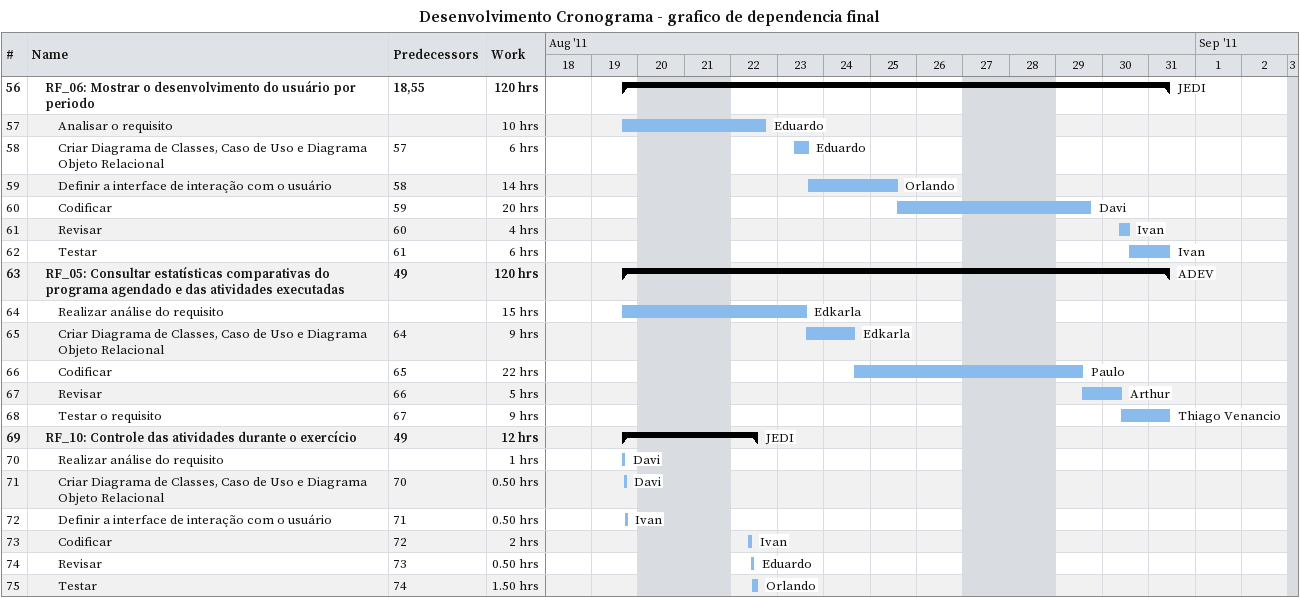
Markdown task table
Desenvolvimento Cronograma - grafico de dependencia final

| ID | Level | Task | Start | Finish | Predecessors | Resources | Work (h) |
|---|---|---|---|---|---|---|---|
| 56 | 2 | **RF_06: Mostrar o desenvolvimento do usuário por periodo** | 2011-08-19 | 2011-08-31 | 18, 55 | JEDI | 120 |
| 57 | 3 | Analisar o requisito | 2011-08-19 | 2011-08-22 |  | Eduardo | 10 |
| 58 | 3 | Criar Diagrama de Classes, Caso de Uso e Diagrama Objeto Relacional | 2011-08-23 | 2011-08-23 | 57 | Eduardo | 6 |
| 59 | 3 | Definir a interface de interação com o usuário | 2011-08-23 | 2011-08-25 | 58 | Orlando | 14 |
| 60 | 3 | Codificar | 2011-08-25 | 2011-08-29 | 59 | Davi | 20 |
| 61 | 3 | Revisar | 2011-08-30 | 2011-08-30 | 60 | Ivan | 4 |
| 62 | 3 | Testar | 2011-08-30 | 2011-08-31 | 61 | Ivan | 6 |
| 63 | 2 | **RF_05: Consultar estatísticas comparativas do programa agendado e das atividades executadas** | 2011-08-19 | 2011-08-31 | 49 | ADEV | 120 |
| 64 | 3 | Realizar análise do requisito | 2011-08-19 | 2011-08-23 |  | Edkarla | 15 |
| 65 | 3 | Criar Diagrama de Classes, Caso de Uso e Diagrama Objeto Relacional | 2011-08-23 | 2011-08-24 | 64 | Edkarla | 9 |
| 66 | 3 | Codificar | 2011-08-24 | 2011-08-29 | 65 | Paulo | 22 |
| 67 | 3 | Revisar | 2011-08-29 | 2011-08-30 | 66 | Arthur | 5 |
| 68 | 3 | Testar o requisito | 2011-08-30 | 2011-08-31 | 67 | Thiago Venancio | 9 |
| 69 | 2 | **RF_10: Controle das atividades durante o exercício** | 2011-08-19 | 2011-08-22 | 49 | JEDI | 12 |
| 70 | 3 | Realizar análise do requisito | 2011-08-19 | 2011-08-19 |  | Davi | 1 |
| 71 | 3 | Criar Diagrama de Classes, Caso de Uso e Diagrama Objeto Relacional | 2011-08-19 | 2011-08-19 | 70 | Davi | 0.50 |
| 72 | 3 | Definir a interface de interação com o usuário | 2011-08-19 | 2011-08-19 | 71 | Ivan | 0.50 |
| 73 | 3 | Codificar | 2011-08-22 | 2011-08-22 | 72 | Ivan | 2 |
| 74 | 3 | Revisar | 2011-08-22 | 2011-08-22 | 73 | Eduardo | 0.50 |
| 75 | 3 | Testar | 2011-08-22 | 2011-08-22 | 74 | Orlando | 1.50 |
